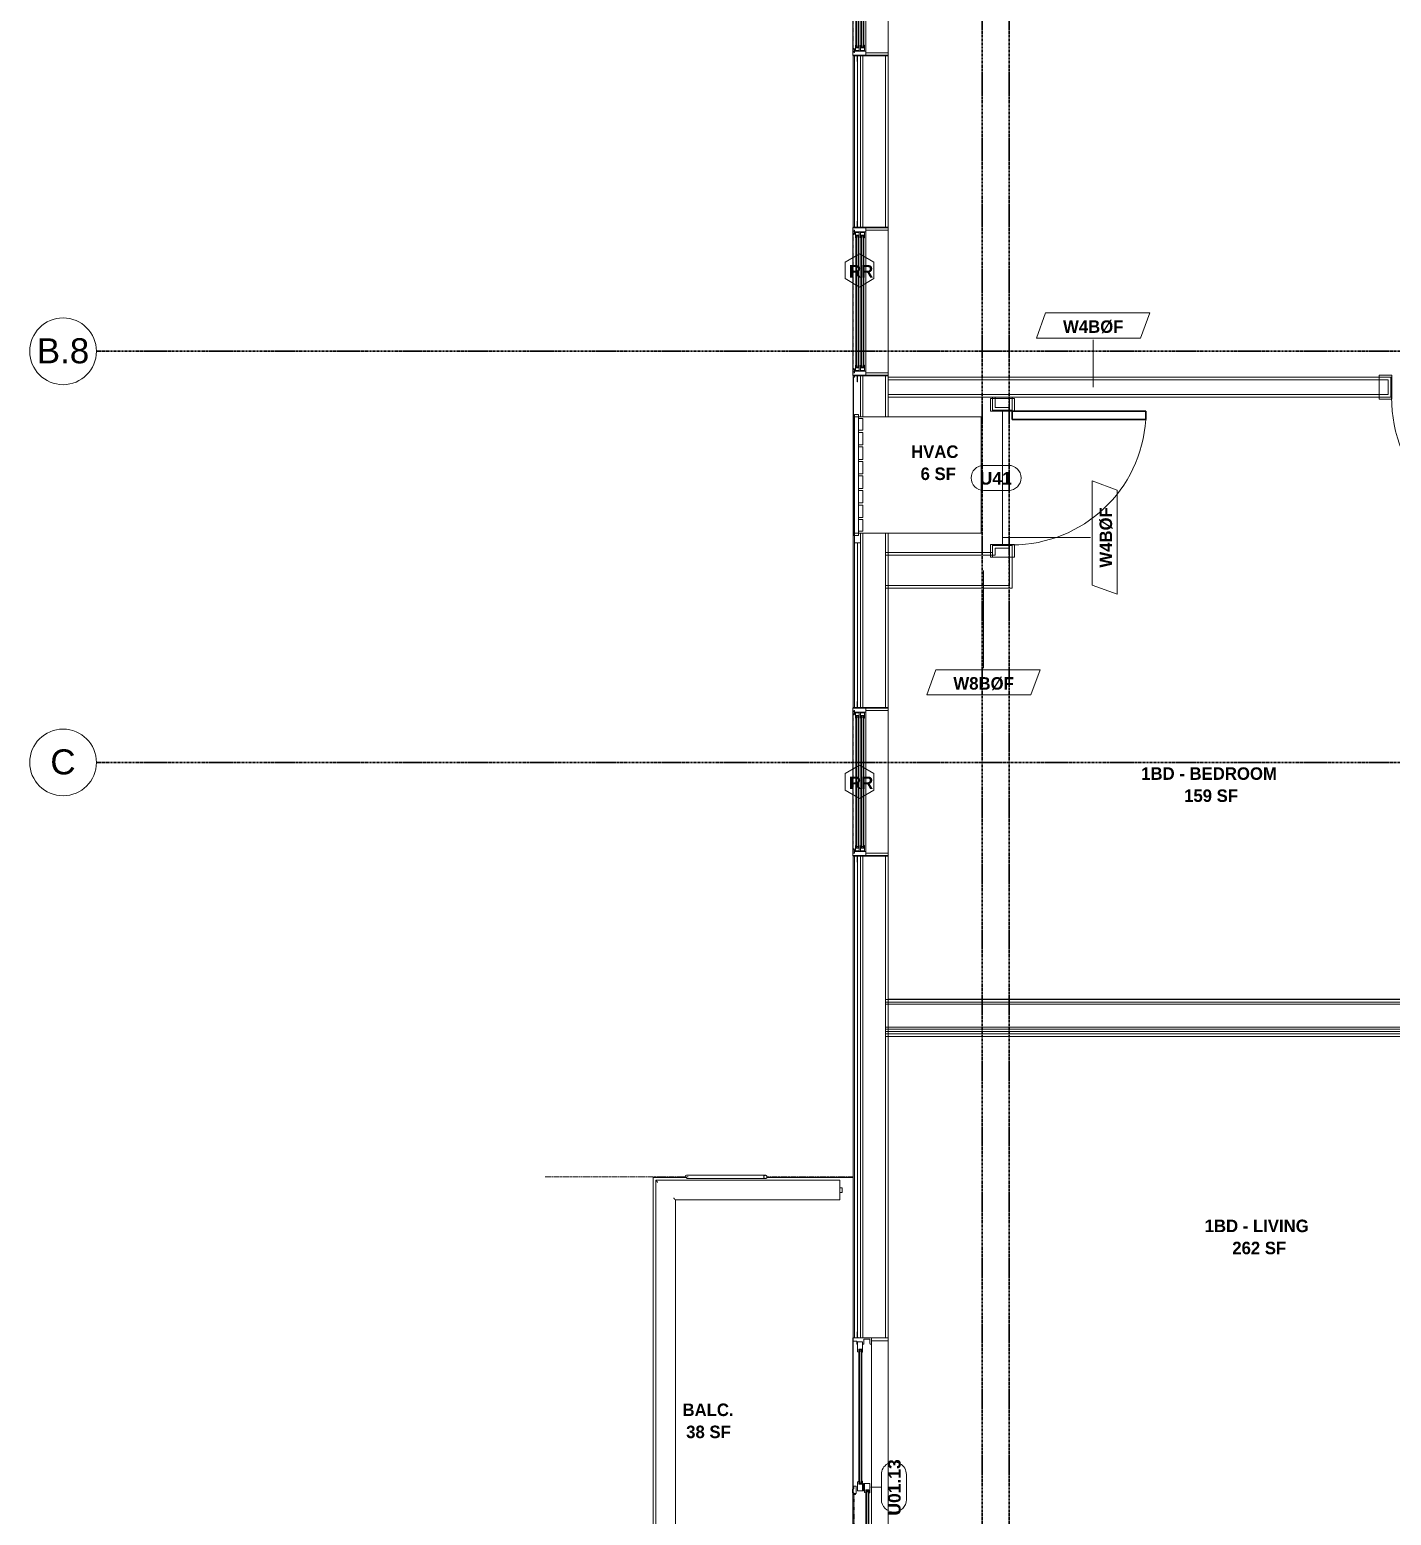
# Model space of a CAD drawing. Header units: inches. Extents: x -4058 to -1781, y 9814 to 12264.
# Drawn here: x -4057.8 to -3731.2, y 11006.6 to 11362.9 of the extents above; entities that cross this region are included whole.
import ezdxf

# ---------------------------------------------------------------- set-up
doc = ezdxf.new("R2010")
doc.units = ezdxf.units.IN
doc.header["$MEASUREMENT"] = 0
for name, pattern in [('Center 1_4_', [0.53125, 0.25, -0.09375, 0.09375, -0.09375]), ('Dash', [0.25, 0.125, -0.125]), ('Grid Line 1_2_', [0.875, 0.5, -0.125, 0.125, -0.125])]:
    doc.linetypes.add(name, pattern=pattern)
for name, color, linetype, lineweight in [('0-1', 7, 'Continuous', 5), ('0-2', 7, 'Continuous', 9), ('0-4', 165, 'Continuous', 5), ('A-AREA-IDEN', 2, 'Continuous', 9), ('A-DETL-CNTR-1', 7, 'Center 1_4_', 9), ('A-DETL-GENF-1', 7, 'Continuous', 9), ('A-DETL-GENF-2', 92, 'Continuous', 18), ('A-DETL-GENF-HDLN-1', 7, 'Dash', 9), ('A-DETL-GENF-HDLN-2', 1, 'Continuous', 18), ('A-DOOR', 31, 'Continuous', 18), ('A-DOOR-1', 7, 'Continuous', 9), ('A-DOOR-3', 31, 'Continuous', 9), ('A-DOOR-4', 31, 'Continuous', 30), ('A-DOOR-FRAM-1', 7, 'Continuous', 9), ('A-DOOR-IDEN', 31, 'Continuous', 9), ('A-FLOR-1', 7, 'Continuous', 9), ('A-FLOR-2', 192, 'Continuous', 9), ('A-FLOR-HRAL-1', 7, 'Continuous', 9), ('A-GENM-1', 7, 'Continuous', 9), ('A-GLAZ', 151, 'Continuous', 18), ('A-GLAZ-1', 10, 'Continuous', 30), ('A-GLAZ-2', 7, 'Continuous', 9), ('A-GLAZ-IDEN', 152, 'Continuous', 9), ('A-WALL', 113, 'Continuous', 18), ('A-WALL-1', 7, 'Continuous', 9), ('A-WALL-2', 250, 'Continuous', 18), ('A-WALL-3', 113, 'Continuous', 9), ('A-WALL-IDEN', 211, 'Continuous', 9), ('I-WALL-1', 7, 'Continuous', 9), ('I-WALL-2', 2, 'Continuous', 9), ('S-BEAM-1', 7, 'Continuous', 9), ('S-GRID-1', 1, 'Grid Line 1_2_', 30), ('S-GRID-IDEN', 1, 'Continuous', 9), ('S-GRID-IDEN-1', 147, 'Continuous', 9)]:
    doc.layers.add(name, color=color, linetype=linetype, lineweight=lineweight)
doc.styles.add('Arial', font='arial.ttf', dxfattribs={"height": 6})
doc.styles.add('Arial_B', font='arialbd.ttf', dxfattribs={"height": 3})
doc.styles.add('Century Gothic_B', font='GOTHICB.TTF', dxfattribs={"height": 3})

# ---------------------------------------------------------------- blocks, each defined once
blk = doc.blocks.new('Window-Double_Hung-Marvin-Essential - 1-WIDE _TEMP LOWER_ ESDH3066-3454270-UNITS PLANS - 3RD FLOOR')
at = {"layer": 'A-DETL-GENF-HDLN-1'}
blk.add_line((16.1, 4.22), (-16.5, 4.22), dxfattribs=at)
at = {"layer": 'A-DETL-GENF-HDLN-2'}
for p, q in [((-17.75, 4.28), (-17.16, 4.28)), ((-17.75, 4.28), (-17.75, 1.19)), ((-17.08, 3.87), (-17.16, 4.28)), ((-17.08, 3.87), (-16.19, 3.87)), ((-16.85, 4.25), (-16.85, 3.87)), ((-16.3, 4.25), (-16.85, 4.25)), ((-16.38, 3.77), (-16.72, 3.77)), ((-16.72, 3.77), (-16.72, 1.19)), ((-15.34, 3.69), (-16.56, 3.69)), ((-16.56, 2.75), (-16.56, 3.69)), ((-16.38, 3.87), (-16.38, 3.77)), ((-16.3, 4.01), (-16.3, 4.25)), ((-16.18, 4.01), (-16.3, 4.01)), ((-16.19, 3.97), (-16.1, 3.97)), ((-16.19, 3.87), (-16.19, 3.97)), ((-16.18, 4.22), (-16.1, 4.22)), ((-16.18, 4.22), (-16.18, 4.01)), ((-16.1, 3.97), (-16.1, 4.22)), ((-15.94, 2.87), (-15.94, 3.59)), ((-15.94, 3.59), (-15.28, 3.59)), ((-15.84, 2.88), (-15.84, 3.57)), ((-15.34, 3.69), (-15.28, 3.63)), ((-15.28, 3.59), (-15.28, 3.63)), ((15.34, 3.69), (15.28, 3.63)), ((15.28, 3.59), (15.28, 3.63)), ((15.94, 3.59), (15.28, 3.59)), ((15.34, 3.69), (16.56, 3.69)), ((15.84, 2.88), (15.84, 3.57)), ((15.94, 2.87), (15.94, 3.59)), ((16.18, 4.22), (16.1, 4.22)), ((16.1, 3.97), (16.1, 4.22)), ((16.19, 3.97), (16.1, 3.97)), ((16.18, 4.22), (16.18, 4.01)), ((16.18, 4.01), (16.3, 4.01)), ((16.19, 3.87), (16.19, 3.97)), ((17.08, 3.87), (16.19, 3.87)), ((16.3, 4.01), (16.3, 4.25)), ((16.3, 4.25), (16.85, 4.25)), ((16.38, 3.87), (16.38, 3.77)), ((16.38, 3.77), (16.72, 3.77)), ((16.56, 2.75), (16.56, 3.69)), ((16.72, 3.77), (16.72, 1.19)), ((16.85, 4.25), (16.85, 3.87)), ((17.08, 3.87), (17.16, 4.28)), ((17.75, 4.28), (17.16, 4.28)), ((17.75, 4.28), (17.75, 1.19)), ((-19.25, 3.23), (-19.25, 3.19)), ((-17.75, 3.23), (-19.25, 3.23)), ((-19.25, 3.19), (-17.9, 3.19)), ((-17.9, 3.19), (-17.9, 3.08)), ((-17.9, 3.08), (-17.75, 3.08)), ((-16.72, 1.19), (-17.75, 1.19)), ((-17.13, 1.16), (-17.13, -4.19)), ((-16.56, 2.75), (-15.34, 2.75)), ((-15.34, 2.47), (-16.56, 2.47)), ((-16.56, 1.53), (-16.56, 2.47)), ((-16.56, 1.53), (-15.34, 1.53)), ((-15.28, 2.87), (-15.94, 2.87)), ((-15.94, 1.65), (-15.94, 2.37)), ((-15.94, 2.37), (-15.28, 2.37)), ((-15.28, 1.65), (-15.94, 1.65)), ((-15.84, 1.66), (-15.84, 2.35)), ((-15.54, 3.01), (-15.54, 3.45)), ((-15.54, 1.79), (-15.54, 2.23)), ((-15.34, 2.75), (-15.28, 2.81)), ((-15.34, 2.47), (-15.28, 2.41)), ((-15.34, 1.53), (-15.28, 1.59)), ((-15.28, 2.81), (-15.28, 2.87)), ((-15.28, 2.37), (-15.28, 2.41)), ((-15.28, 1.59), (-15.28, 1.65)), ((15.28, 2.81), (15.28, 2.87)), ((15.28, 2.87), (15.94, 2.87)), ((15.34, 2.75), (15.28, 2.81)), ((15.34, 2.47), (15.28, 2.41)), ((15.28, 2.37), (15.28, 2.41)), ((15.94, 2.37), (15.28, 2.37)), ((15.28, 1.59), (15.28, 1.65)), ((15.28, 1.65), (15.94, 1.65)), ((15.34, 1.53), (15.28, 1.59)), ((16.56, 2.75), (15.34, 2.75)), ((15.34, 2.47), (16.56, 2.47)), ((16.56, 1.53), (15.34, 1.53)), ((15.54, 3.01), (15.54, 3.45)), ((15.54, 1.79), (15.54, 2.23)), ((15.84, 1.66), (15.84, 2.35)), ((15.94, 1.65), (15.94, 2.37)), ((16.56, 1.53), (16.56, 2.47)), ((16.72, 1.19), (17.75, 1.19)), ((17.12, -4.19), (17.12, 1.16)), ((17.75, 3.23), (19.25, 3.23)), ((17.9, 3.08), (17.75, 3.08)), ((17.9, 3.19), (17.9, 3.08)), ((19.25, 3.19), (17.9, 3.19)), ((19.25, 3.23), (19.25, 3.19)), ((-17.13, -4.19), (-17.75, -4.19)), ((17.12, -4.19), (17.75, -4.19))]:
    blk.add_line(p, q, dxfattribs=at)
at = {"layer": 'A-GLAZ'}
for p, q in [((15.84, 3.57), (-15.84, 3.57)), ((15.84, 3.45), (-15.84, 3.45)), ((15.84, 3.01), (-15.84, 3.01)), ((15.84, 2.88), (-15.84, 2.88)), ((15.84, 2.35), (-15.84, 2.35)), ((15.84, 2.23), (-15.84, 2.23)), ((15.84, 1.79), (-15.84, 1.79)), ((15.84, 1.66), (-15.84, 1.66))]:
    blk.add_line(p, q, dxfattribs=at)
at = {"layer": 'A-GLAZ-1'}
for p, q in [((-17.75, 4.28), (-17.75, 1.19)), ((17.75, 1.19), (17.75, 4.28)), ((-17.75, 1.16), (-17.75, -4.19)), ((17.75, -4.19), (17.75, 1.16))]:
    blk.add_line(p, q, dxfattribs=at)
at = {"layer": 'A-GLAZ-2'}
for p, q in [((17.75, 4.28), (-17.75, 4.28)), ((20.46, 4.25), (17.75, 4.25)), ((17.75, 4.19), (20.46, 4.19)), ((20.46, 4.19), (20.46, 4.25)), ((-17.75, 1.19), (17.75, 1.19)), ((-17.75, -4.19), (17.75, -4.19))]:
    blk.add_line(p, q, dxfattribs=at)
blk = doc.blocks.new('V-Series_EWC4_SPVU_RFA_2015 - 2ND AND 3RD FLOOR-2226480-UNITS PLANS - 3RD FLOOR')
at = {"layer": 'A-GENM-1'}
for p, q in [((-3859.97, 11740.34), (-3859.97, 11739.78)), ((-3858.97, 11740.34), (-3859.97, 11740.34)), ((-3859.97, 11739.78), (-3859.97, 11711.9)), ((-3858.97, 11739.78), (-3859.97, 11739.78)), ((-3859.97, 11739.78), (-3858.97, 11739.78)), ((-3858.97, 11739.78), (-3858.97, 11740.34)), ((-3858.97, 11711.9), (-3858.97, 11739.78)), ((-3829.54, 11739.78), (-3858.97, 11739.78)), ((-3858.97, 11739.78), (-3858.97, 11739.34)), ((-3858.97, 11739.34), (-3857.97, 11739.34)), ((-3857.97, 11739.34), (-3857.97, 11736.54)), ((-3829.54, 11711.9), (-3829.54, 11739.78)), ((-3857.97, 11736.54), (-3858.97, 11736.54)), ((-3858.97, 11736.54), (-3858.97, 11736.04)), ((-3858.97, 11736.04), (-3857.97, 11736.04)), ((-3857.97, 11736.04), (-3857.97, 11733.06)), ((-3857.97, 11733.06), (-3858.97, 11733.06)), ((-3858.97, 11733.06), (-3858.97, 11732.56)), ((-3858.97, 11732.56), (-3857.97, 11732.56)), ((-3857.97, 11732.56), (-3857.97, 11729.57)), ((-3857.97, 11729.57), (-3858.97, 11729.57)), ((-3858.97, 11729.57), (-3858.97, 11729.07)), ((-3858.97, 11729.07), (-3857.97, 11729.07)), ((-3857.97, 11729.07), (-3857.97, 11726.09)), ((-3857.97, 11726.09), (-3858.97, 11726.09)), ((-3858.97, 11726.09), (-3858.97, 11725.59)), ((-3858.97, 11725.59), (-3857.97, 11725.59)), ((-3857.97, 11725.59), (-3857.97, 11722.61)), ((-3857.97, 11722.61), (-3858.97, 11722.61)), ((-3858.97, 11722.61), (-3858.97, 11722.11)), ((-3858.97, 11722.11), (-3857.97, 11722.11)), ((-3857.97, 11719.12), (-3858.97, 11719.12)), ((-3858.97, 11719.12), (-3858.97, 11718.62)), ((-3857.97, 11722.11), (-3857.97, 11719.12)), ((-3858.97, 11718.62), (-3857.97, 11718.62)), ((-3857.97, 11715.64), (-3858.97, 11715.64)), ((-3858.97, 11715.64), (-3858.97, 11715.14)), ((-3857.97, 11718.62), (-3857.97, 11715.64)), ((-3858.97, 11715.14), (-3857.97, 11715.14)), ((-3857.97, 11712.34), (-3858.97, 11712.34)), ((-3858.97, 11712.34), (-3858.97, 11711.9)), ((-3857.97, 11715.14), (-3857.97, 11712.34)), ((-3859.97, 11711.9), (-3858.97, 11711.9)), ((-3859.97, 11711.9), (-3859.97, 11711.34)), ((-3858.97, 11711.9), (-3859.97, 11711.9)), ((-3859.97, 11711.34), (-3858.97, 11711.34)), ((-3858.97, 11711.34), (-3858.97, 11711.9)), ((-3858.97, 11711.9), (-3829.54, 11711.9))]:
    blk.add_line(p, q, dxfattribs=at)
blk = doc.blocks.new('Perforated Panel at Magic-Pak - hvac panel - 3rd floor-2505075-UNITS PLANS - 3RD FLOOR')
at = {"layer": 'A-GLAZ-2'}
for p, q in [((19.01, 4.19), (-19.01, 4.19)), ((-19.01, 4.12), (19.01, 4.12))]:
    blk.add_line(p, q, dxfattribs=at)
blk = doc.blocks.new('Door-Sliding-Marvin-2_Panel_Patio_Door-Essential - RR-MARVIN ESSENTIAL SLIDING - 6_-0_X6_-10_ - 3RD FLOOR 2-3441297-UNITS PLANS - 3RD FLOOR')
at = {"layer": 'A-DETL-GENF-1'}
for p, q in [((-32.87, -2.72), (-32.87, -2.27)), ((-32.61, -2.72), (-32.61, -2.27))]:
    blk.add_line(p, q, dxfattribs=at)
at = {"layer": 'A-DETL-GENF-2'}
for p, q in [((-35.75, 4.19), (-35.06, 4.19)), ((-35.75, 0.22), (-35.75, 4.19)), ((-35.06, 4.19), (-35.06, 0.22)), ((35.06, 4.19), (35.75, 4.19)), ((35.06, 0.22), (35.06, 4.19)), ((35.75, 4.19), (35.75, 0.22)), ((-35.06, 0.22), (-35.75, 0.22)), ((-35.75, 0.19), (-34.25, 0.19)), ((-35.75, -4.28), (-35.75, 0.19)), ((-34.25, 0.19), (-34.25, -0.1)), ((35.75, 0.22), (35.06, 0.22)), ((-37.25, -3.19), (-37.25, -3.23)), ((-35.91, -3.19), (-37.25, -3.19)), ((-35.75, -3.23), (-37.25, -3.23)), ((-35.75, -3.08), (-35.91, -3.08)), ((-35.91, -3.19), (-35.91, -3.08)), ((-35.5, -0.25), (-34.39, -0.25)), ((-35.5, -1.63), (-35.5, -0.25)), ((-35.5, -1.63), (-34.25, -1.63)), ((-34.25, -3.31), (-35, -3.31)), ((-35, -3.31), (-35, -4.28)), ((-32.41, -1.94), (-34.81, -1.94)), ((-34.81, -1.94), (-34.81, -3.19)), ((-34.81, -3.19), (-32.46, -3.19)), ((-34.39, -0.25), (-34.25, -0.1)), ((-34.25, -1.63), (-34.25, -1.94)), ((-34.25, -3.19), (-34.25, -3.31)), ((-33.09, -2.13), (-32.34, -2.13)), ((-33.09, -2.88), (-33.09, -2.13)), ((-32.38, -2.88), (-33.09, -2.88)), ((-32.98, -2.27), (-32.98, -2.13)), ((-32.98, -2.72), (-32.98, -2.88)), ((-32.46, -3.19), (-32.38, -2.88)), ((-32.34, -2), (-32.41, -1.94)), ((-32.34, -2.13), (-32.34, -2)), ((-35, -4.28), (-35.75, -4.28))]:
    blk.add_line(p, q, dxfattribs=at)
at = {"layer": 'A-DETL-GENF-HDLN-1'}
blk.add_line((1.75, -3.94), (33.01, -3.94), dxfattribs=at)
at = {"layer": 'A-DETL-GENF-HDLN-2'}
for p, q in [((35.75, 0.19), (34.25, 0.19)), ((34.25, 0.19), (34.25, -0.1)), ((35.75, -4.28), (35.75, 0.19)), ((-32.87, -2.72), (-32.87, -2.27)), ((-32.61, -2.72), (-32.61, -2.27)), ((-1.41, -2), (-1.34, -1.94)), ((-1.41, -2.13), (-1.41, -2)), ((-0.66, -2.13), (-1.41, -2.13)), ((-1.29, -3.19), (-1.38, -2.88)), ((-1.38, -2.88), (-0.66, -2.88)), ((-1.34, -1.94), (0.87, -1.94)), ((0.87, -3.19), (-1.29, -3.19)), ((-1.14, -2.72), (-1.14, -2.27)), ((1.34, -0.25), (-0.88, -0.25)), ((-0.88, -0.25), (-0.88, -1.72)), ((-0.88, -1.5), (1.29, -1.5)), ((0.24, -1.82), (-0.88, -1.72)), ((-0.88, -2.72), (-0.88, -2.27)), ((-0.77, -2.27), (-0.77, -2.13)), ((-0.77, -2.72), (-0.77, -2.88)), ((-0.66, -2.88), (-0.66, -2.13)), ((-0.24, -1.58), (-0.43, -1.58)), ((-0.43, -1.58), (-0.43, -1.68)), ((-0.43, -1.68), (0.43, -1.76)), ((-0.24, -1.51), (-0.24, -1.58)), ((-0.24, -1.62), (-0.24, -1.7)), ((-0.24, -1.62), (0.87, -1.72)), ((-0.24, -4.05), (-0.24, -3.53)), ((-0.24, -3.53), (1.51, -3.53)), ((0.24, -1.82), (0.24, -1.74)), ((0.24, -1.86), (0.43, -1.86)), ((0.24, -1.93), (0.24, -1.86)), ((0.43, -1.86), (0.43, -1.76)), ((0.66, -1.19), (0.66, -0.44)), ((0.66, -0.44), (1.41, -0.44)), ((1.37, -1.19), (0.66, -1.19)), ((0.77, -0.58), (0.77, -0.44)), ((0.77, -1.04), (0.77, -1.19)), ((0.87, -1.72), (0.87, -3.19)), ((0.88, -1.04), (0.88, -0.58)), ((1.14, -1.04), (1.14, -0.58)), ((1.29, -1.5), (1.37, -1.19)), ((1.41, -0.31), (1.34, -0.25)), ((1.41, -0.44), (1.41, -0.31)), ((1.51, -3.53), (1.51, -3.65)), ((32.41, -0.31), (32.47, -0.25)), ((32.41, -0.44), (32.41, -0.31)), ((33.16, -0.44), (32.41, -0.44)), ((32.52, -1.5), (32.44, -1.19)), ((32.44, -1.19), (33.16, -1.19)), ((32.47, -0.25), (34.84, -0.25)), ((34.84, -1.5), (32.52, -1.5)), ((32.68, -1.04), (32.68, -0.58)), ((32.93, -1.04), (32.93, -0.58)), ((33.04, -0.58), (33.04, -0.44)), ((33.04, -1.04), (33.04, -1.19)), ((33.16, -1.19), (33.16, -0.44)), ((33.25, -3.53), (33.25, -3.65)), ((35, -3.53), (33.25, -3.53)), ((34.39, -0.25), (34.25, -0.1)), ((35.5, -1.63), (34.25, -1.63)), ((34.25, -1.63), (34.25, -1.94)), ((34.81, -1.94), (34.25, -1.94)), ((34.81, -3.19), (34.25, -3.19)), ((34.25, -3.19), (34.25, -3.31)), ((34.25, -3.31), (35, -3.31)), ((35.5, -0.25), (34.39, -0.25)), ((34.81, -1.94), (34.81, -3.19)), ((34.84, -0.25), (34.84, -1.5)), ((35, -3.31), (35, -4.28)), ((35.5, -1.63), (35.5, -0.25)), ((35.75, -3.08), (35.9, -3.08)), ((35.75, -3.23), (37.25, -3.23)), ((35.9, -3.19), (35.9, -3.08)), ((35.9, -3.19), (37.25, -3.19)), ((37.25, -3.19), (37.25, -3.23)), ((0.34, -4.05), (-0.24, -4.05)), ((0.6, -4.36), (0.34, -4.05)), ((1.35, -4.36), (0.6, -4.36)), ((1.35, -4.05), (1.51, -4.05)), ((1.35, -4.05), (1.35, -4.36)), ((1.51, -3.65), (1.75, -3.65)), ((1.51, -3.69), (1.51, -4.05)), ((1.71, -3.69), (1.51, -3.69)), ((1.64, -3.83), (1.64, -3.94)), ((1.64, -3.83), (1.71, -3.83)), ((1.75, -3.94), (1.64, -3.94)), ((1.71, -3.83), (1.71, -3.69)), ((1.75, -3.65), (1.75, -3.94)), ((33.25, -3.65), (33.01, -3.65)), ((33.01, -3.65), (33.01, -3.94)), ((33.01, -3.94), (33.12, -3.94)), ((33.05, -3.69), (33.25, -3.69)), ((33.05, -3.83), (33.05, -3.69)), ((33.12, -3.83), (33.05, -3.83)), ((33.12, -3.83), (33.12, -3.94)), ((33.25, -3.69), (33.25, -4.05)), ((33.41, -4.05), (33.25, -4.05)), ((33.41, -4.05), (33.41, -4.36)), ((33.41, -4.36), (34.16, -4.36)), ((34.16, -4.36), (34.42, -4.05)), ((34.42, -4.05), (35, -4.05)), ((35, -4.28), (35.75, -4.28))]:
    blk.add_line(p, q, dxfattribs=at)
at = {"layer": 'A-DOOR'}
for p, q in [((-32.98, -2.13), (-0.77, -2.13)), ((-32.98, -2.27), (-0.77, -2.27)), ((-32.98, -2.72), (-0.77, -2.72)), ((-32.98, -2.88), (-0.77, -2.88)), ((0.77, -0.44), (33.04, -0.44)), ((0.77, -0.58), (33.04, -0.58)), ((0.77, -1.04), (33.04, -1.04)), ((0.77, -1.19), (33.04, -1.19))]:
    blk.add_line(p, q, dxfattribs=at)
at = {"layer": 'A-DOOR-1'}
for p, q in [((-35.75, -4.25), (-35.75, -4.19)), ((35.75, -4.19), (-35.75, -4.19)), ((35.75, -4.25), (-35.75, -4.25)), ((35.75, -4.19), (35.75, -4.25)), ((40.68, -4.25), (35.75, -4.25)), ((40.68, -4.19), (40.68, -4.25))]:
    blk.add_line(p, q, dxfattribs=at)
at = {"layer": 'A-DOOR-FRAM-1'}
for p, q in [((-35.75, 0.19), (35.75, 0.19)), ((-35.75, -4.28), (-35.75, 0.19)), ((35.75, 0.19), (35.75, -4.28)), ((35.75, -4.28), (-35.75, -4.28))]:
    blk.add_line(p, q, dxfattribs=at)
blk = doc.blocks.new('Railing - Baluster_01-2700443-UNITS PLANS - 3RD FLOOR')
at = {"layer": 'A-FLOR-HRAL-1'}
for p, q in [((-0.59, 1.18), (0.59, 1.18)), ((-0.59, 0.59), (-0.59, 1.18)), ((0.59, 1.18), (0.59, 0.59))]:
    blk.add_line(p, q, dxfattribs=at)
blk = doc.blocks.new('Railing - Railing-3415205-UNITS PLANS - 3RD FLOOR')
at = {"layer": 'A-FLOR-HRAL-1'}
for p, q in [((-3863.47, 11086.96), (-3907.59, 11086.96)), ((-3907.59, 11086.96), (-3907.59, 10973.41)), ((-3863.47, 11086.96), (-3863.47, 11086.49)), ((-3863.47, 11086.49), (-3863.47, 11082.71)), ((-3902.86, 11082.24), (-3863.47, 11082.24)), ((-3902.86, 10978.14), (-3902.86, 11082.24)), ((-3863.47, 11082.71), (-3863.47, 11082.24)), ((-3863.47, 10978.14), (-3902.86, 10978.14)), ((-3863.47, 10978.14), (-3863.47, 10977.67)), ((-3863.47, 10977.67), (-3863.47, 10973.89)), ((-3907.59, 10973.41), (-3863.47, 10973.41)), ((-3863.47, 10973.89), (-3863.47, 10973.41))]:
    blk.add_line(p, q, dxfattribs=at)
for points, knots in [([(-3907.59, 11086.96), (-3907.59, 11086.96), (-3907.58, 11086.96), (-3907.55, 11086.93), (-3907.52, 11086.9), (-3907.5, 11086.87), (-3907.47, 11086.85), (-3907.44, 11086.82), (-3907.4, 11086.78), (-3907.36, 11086.74), (-3907.32, 11086.7), (-3907.28, 11086.66), (-3907.22, 11086.59), (-3907.16, 11086.53), (-3907.11, 11086.49)], [0, 0, 0, 0, 0.166667, 0.25, 0.333333, 0.416667, 0.458333, 0.5, 0.583333, 0.666667, 0.708333, 0.75, 0.833333, 1, 1, 1, 1]), ([(-3903.33, 11082.71), (-3903.29, 11082.67), (-3903.23, 11082.61), (-3903.15, 11082.53), (-3903.11, 11082.48), (-3903.07, 11082.45), (-3903.04, 11082.42), (-3903.01, 11082.38), (-3902.98, 11082.36), (-3902.95, 11082.33), (-3902.92, 11082.3), (-3902.9, 11082.27), (-3902.87, 11082.25), (-3902.86, 11082.24), (-3902.86, 11082.24)], [0, 0, 0, 0, 0.166667, 0.25, 0.333333, 0.375, 0.416667, 0.5, 0.541667, 0.583333, 0.666667, 0.75, 0.833333, 1, 1, 1, 1]), ([(-3903.33, 10977.67), (-3903.29, 10977.71), (-3903.23, 10977.77), (-3903.15, 10977.85), (-3903.11, 10977.89), (-3903.07, 10977.93), (-3903.04, 10977.96), (-3903.01, 10977.99), (-3902.98, 10978.02), (-3902.95, 10978.05), (-3902.92, 10978.08), (-3902.9, 10978.1), (-3902.87, 10978.13), (-3902.86, 10978.14), (-3902.86, 10978.14)], [0, 0, 0, 0, 0.166667, 0.25, 0.333333, 0.375, 0.416667, 0.5, 0.541667, 0.583333, 0.666667, 0.75, 0.833333, 1, 1, 1, 1]), ([(-3907.59, 10973.41), (-3907.59, 10973.41), (-3907.58, 10973.42), (-3907.55, 10973.45), (-3907.52, 10973.48), (-3907.5, 10973.51), (-3907.47, 10973.53), (-3907.44, 10973.56), (-3907.4, 10973.6), (-3907.36, 10973.64), (-3907.32, 10973.68), (-3907.29, 10973.72), (-3907.22, 10973.78), (-3907.15, 10973.84), (-3907.11, 10973.89)], [0, 0, 0, 0, 0.166667, 0.25, 0.333333, 0.416667, 0.458333, 0.5, 0.583333, 0.666667, 0.708333, 0.75, 0.833333, 1, 1, 1, 1])]:
    blk.add_open_spline(points, degree=3, knots=knots, dxfattribs=at)
at = {"rotation": 269.9999999999996}
blk.add_blockref('Railing - Baluster_01-2700443-UNITS PLANS - 3RD FLOOR', (-3864.06, 11084.6), dxfattribs=at)
blk = doc.blocks.new('Walls 93 - Walls 1-3380127-UNITS PLANS - 3RD FLOOR')
at = {"layer": 'S-BEAM-1'}
for p, q in [((-3881.32, 11088.16), (-3900.27, 11088.16)), ((-3900.27, 11087.41), (-3881.32, 11087.41))]:
    blk.add_line(p, q, dxfattribs=at)
at = {"layer": 'S-BEAM-1', "flags": 128}
for points in [[(-3881.32, 11088.16), (-3881.42, 11088.15), (-3881.51, 11088.12), (-3881.59, 11088.07), (-3881.65, 11088), (-3881.7, 11087.92), (-3881.72, 11087.83), (-3881.72, 11087.74), (-3881.7, 11087.65), (-3881.65, 11087.57), (-3881.59, 11087.5), (-3881.51, 11087.45), (-3881.42, 11087.42), (-3881.32, 11087.41)], [(-3881.32, 11087.41), (-3881.23, 11087.42), (-3881.14, 11087.45), (-3881.06, 11087.5), (-3880.99, 11087.57), (-3880.95, 11087.65), (-3880.93, 11087.74), (-3880.93, 11087.83), (-3880.95, 11087.92), (-3880.99, 11088), (-3881.06, 11088.07), (-3881.14, 11088.12), (-3881.23, 11088.15), (-3881.32, 11088.16)]]:
    blk.add_lwpolyline(points, dxfattribs=at)
at = {"layer": 'S-BEAM-1'}
blk.add_ellipse((-3900.27, 11087.79), major_axis=(0, 0.375), ratio=0.93544, start_param=0, end_param=2.081897, dxfattribs=at)
blk = doc.blocks.new('CTR - 1st Phase - Shell_rvt-1-UNITS PLANS - 3RD FLOOR')
at = {"layer": 'A-DETL-CNTR-1'}
for p, q in [((-3899.86, 11087.79), (-3934.11, 11087.79)), ((-3860.22, 11087.79), (-3880.93, 11087.79))]:
    blk.add_line(p, q, dxfattribs=at)
at = {"layer": 'A-FLOR-1'}
for p, q in [((-3900.19, 11087.6), (-3908.22, 11087.6)), ((-3908.22, 11087.6), (-3908.22, 10972.78)), ((-3860.22, 11087.6), (-3880.98, 11087.6))]:
    blk.add_line(p, q, dxfattribs=at)
at = {"layer": 'A-WALL-1'}
for p, q in [((-3860.22, 11356.78), (-3860.22, 11318.19)), ((-3857.19, 11356.78), (-3857.22, 11356.78)), ((-3851.85, 11315.48), (-3851.85, 11356.78)), ((-3857.22, 11315.48), (-3857.19, 11315.48)), ((-3860.22, 11279.98), (-3860.22, 11279.6)), ((-3860.22, 11279.6), (-3859.97, 11279.6)), ((-3859.97, 11279.6), (-3859.97, 11279.98)), ((-3858.47, 11279.98), (-3858.47, 11270.08)), ((-3857.19, 11279.98), (-3857.22, 11279.98)), ((-3851.85, 11270.08), (-3851.85, 11279.98)), ((-3858.47, 11270.08), (-3851.85, 11270.08)), ((-3851.85, 11242.2), (-3858.47, 11242.2)), ((-3858.47, 11242.2), (-3858.47, 11239.83)), ((-3851.85, 11200.28), (-3851.85, 11242.2)), ((-3859.97, 11241.58), (-3860.22, 11241.58)), ((-3860.22, 11241.58), (-3860.22, 11202.99)), ((-3859.97, 11239.83), (-3859.97, 11241.58)), ((-3858.47, 11239.83), (-3859.97, 11239.83)), ((-3857.22, 11200.28), (-3857.19, 11200.28)), ((-3860.22, 11164.78), (-3860.22, 11049.14)), ((-3857.19, 11164.78), (-3857.22, 11164.78)), ((-3851.85, 11049.14), (-3851.85, 11164.78)), ((-3855.85, 11049.14), (-3855.82, 11049.14))]:
    blk.add_line(p, q, dxfattribs=at)
at = {"layer": 'A-WALL-2'}
for p, q in [((-3859.97, 11356.78), (-3859.97, 11315.48)), ((-3859.22, 11356.78), (-3859.22, 11315.48)), ((-3858.47, 11356.78), (-3858.47, 11315.48)), ((-3857.97, 11356.78), (-3857.97, 11315.48)), ((-3852.47, 11356.78), (-3852.47, 11315.48)), ((-3857.97, 11279.98), (-3857.97, 11270.08)), ((-3852.47, 11279.98), (-3852.47, 11270.08)), ((-3857.97, 11242.2), (-3857.97, 11200.28)), ((-3852.47, 11242.2), (-3852.47, 11200.28)), ((-3859.97, 11239.83), (-3859.97, 11200.28)), ((-3859.22, 11239.83), (-3859.22, 11200.28)), ((-3858.47, 11239.83), (-3858.47, 11200.28)), ((-3859.97, 11164.78), (-3859.97, 11049.14)), ((-3859.22, 11164.78), (-3859.22, 11049.14)), ((-3858.47, 11164.78), (-3858.47, 11049.14)), ((-3857.97, 11164.78), (-3857.97, 11049.14)), ((-3852.47, 11164.78), (-3852.47, 11049.14))]:
    blk.add_line(p, q, dxfattribs=at)
at = {"layer": '0-2'}
for name, p, rotation in [('Window-Double_Hung-Marvin-Essential - 1-WIDE _TEMP LOWER_ ESDH3066-3454270-UNITS PLANS - 3RD FLOOR', (-3856.04, 11374.53), 89.99999999999991), ('Window-Double_Hung-Marvin-Essential - 1-WIDE _TEMP LOWER_ ESDH3066-3454270-UNITS PLANS - 3RD FLOOR', (-3856.04, 11297.73), 89.99999999999991), ('Perforated Panel at Magic-Pak - hvac panel - 3rd floor-2505075-UNITS PLANS - 3RD FLOOR', (-3856.04, 11260.59), 89.99999999999991), ('Window-Double_Hung-Marvin-Essential - 1-WIDE _TEMP LOWER_ ESDH3066-3454270-UNITS PLANS - 3RD FLOOR', (-3856.04, 11182.53), 89.99999999999991), ('Door-Sliding-Marvin-2_Panel_Patio_Door-Essential - RR-MARVIN ESSENTIAL SLIDING - 6_-0_X6_-10_ - 3RD FLOOR 2-3441297-UNITS PLANS - 3RD FLOOR', (-3856.04, 11013.39), 269.9999999999999)]:
    blk.add_blockref(name, p, dxfattribs=dict(at, rotation=rotation))
for name, p in [('V-Series_EWC4_SPVU_RFA_2015 - 2ND AND 3RD FLOOR-2226480-UNITS PLANS - 3RD FLOOR', (0, -469.7)), ('Railing - Railing-3415205-UNITS PLANS - 3RD FLOOR', (0, 0)), ('Walls 93 - Walls 1-3380127-UNITS PLANS - 3RD FLOOR', (0, 0))]:
    blk.add_blockref(name, p, dxfattribs=at)
blk = doc.blocks.new('CTR - 1st Phase - Common Walls_rvt-1-UNITS PLANS - 3RD FLOOR')
at = {"layer": 'A-WALL-2'}
for p, q in [((-3487.3, 11129.69), (-3852.47, 11129.69)), ((-3487.3, 11129.19), (-3852.47, 11129.19)), ((-3487.3, 11123.69), (-3852.47, 11123.69)), ((-3487.3, 11123.19), (-3852.47, 11123.19)), ((-3487.3, 11122.69), (-3852.47, 11122.69)), ((-3487.3, 11122.06), (-3852.47, 11122.06))]:
    blk.add_line(p, q, dxfattribs=at)
at = {"layer": 'I-WALL-1'}
for p, q in [((-3487.3, 11130.31), (-3852.47, 11130.31)), ((-3852.47, 11130.31), (-3852.47, 11121.44)), ((-3852.47, 11121.44), (-3487.3, 11121.44))]:
    blk.add_line(p, q, dxfattribs=at)
blk = doc.blocks.new('Grid - Grid Head - Circle-1738874-UNITS PLANS - 3RD FLOOR')
at = {"layer": 'S-GRID-IDEN-1'}
for start, end in [(360, 180), (180, 360)]:
    blk.add_arc((0, 0), 0.25, start, end, dxfattribs=at)
blk = doc.blocks.new('CTR - 1st Phase - Structure_rvt-1-UNITS PLANS - 3RD FLOOR')
at = {"layer": 'S-GRID-1'}
for p, q in [((-3829.32, 9814.03), (-3829.32, 12247.5)), ((-3822.82, 9814.03), (-3822.82, 12247.5)), ((-1781.27, 11285.79), (-4041.78, 11285.79)), ((-1781.27, 11187.19), (-4041.78, 11187.19))]:
    blk.add_line(p, q, dxfattribs=at)
at = {"layer": '0-4', "xscale": 31.99999999999999, "yscale": 31.99999999999999, "zscale": 31.99999999999999, "rotation": 89.99999999999987}
for p in [(-4049.78, 11285.79), (-4049.78, 11187.19)]:
    blk.add_blockref('Grid - Grid Head - Circle-1738874-UNITS PLANS - 3RD FLOOR', p, dxfattribs=at)
at = {"layer": 'S-GRID-IDEN', "char_height": 6, "attachment_point": 1, "style": 'Arial'}
for s, insert, width in [('B.8', (-4056.08, 11288.92), 15.251), ('C', (-4052.83, 11190.32), 7.373)]:
    blk.add_mtext(s, dxfattribs=dict(at, insert=insert, width=width))
blk = doc.blocks.new('SWING - SINGLE - FLUSH - SWING - FLUSH - 2-10 x 6-8 - PRIVACY-4346070-UNITS PLANS - 3RD FLOOR')
at = {"layer": 'A-DOOR-3'}
for p, q in [((-20, 2.37), (-20, 2.87)), ((-20, 2.87), (-17, 2.87)), ((-20, 2.37), (-17, 2.37)), ((-20, -2.88), (-20, 2.37)), ((-17, 2.37), (-20, 2.37)), ((-17, 2.87), (-17, 2.37)), ((-17, 2.37), (-17, -2.88)), ((17, 2.37), (17, 2.87)), ((17, 2.87), (20, 2.87)), ((17, 2.37), (20, 2.37)), ((17, -2.88), (17, 2.37)), ((20, 2.37), (17, 2.37)), ((20, 2.87), (20, 2.37)), ((20, 2.37), (20, -2.88)), ((-17, -2.88), (-20, -2.88)), ((20, -2.88), (17, -2.88))]:
    blk.add_line(p, q, dxfattribs=at)
blk.add_arc((17, -2.38), 34.07, 180, 266.6343, dxfattribs=at)
at = {"layer": 'A-DOOR-4'}
for p, q in [((15, -2.38), (15, -36.38)), ((17, -2.38), (15, -2.38)), ((17, -2.38), (17, -36.38)), ((17, -36.38), (15, -36.38))]:
    blk.add_line(p, q, dxfattribs=at)
blk = doc.blocks.new('SWING - SINGLE - FLUSH - SWING - 32_ x 80_ - WITH ACOUSTICAL SEAL-4346081-UNITS PLANS - 3RD FLOOR')
at = {"layer": 'A-DOOR-3'}
for p, q in [((-19, 2.37), (-19, 2.87)), ((-19, 2.87), (-16, 2.87)), ((-19, 2.37), (-16, 2.37)), ((-19, -2.88), (-19, 2.37)), ((-16, 2.37), (-19, 2.37)), ((-16, 2.87), (-16, 2.37)), ((-16, 2.37), (-16, -2.88)), ((16, 2.37), (16, 2.87)), ((16, 2.87), (19, 2.87)), ((16, 2.37), (19, 2.37)), ((16, -2.88), (16, 2.37)), ((19, 2.37), (16, 2.37)), ((19, 2.87), (19, 2.37)), ((19, 2.37), (19, -2.88)), ((-16, -2.88), (-19, -2.88)), ((19, -2.88), (16, -2.88))]:
    blk.add_line(p, q, dxfattribs=at)
blk.add_arc((16, -2.38), 32.07, 180, 266.4241, dxfattribs=at)
at = {"layer": 'A-DOOR-4'}
for p, q in [((14, -2.38), (14, -34.38)), ((16, -2.38), (14, -2.38)), ((16, -2.38), (16, -34.38)), ((16, -34.38), (14, -34.38))]:
    blk.add_line(p, q, dxfattribs=at)
blk = doc.blocks.new('Door Tag - Type Mark-2601225-UNITS PLANS - 3RD FLOOR')
at = {"layer": 'A-DOOR-IDEN'}
for p, q in [((0.09375, 0.09375), (-0.09375, 0.09375)), ((-0.09375, -0.09375), (0.09375, -0.09375))]:
    blk.add_line(p, q, dxfattribs=at)
for centre, start, end in [((-0.09375, 0), 90, 270), ((0.09375, 0), 270, 90)]:
    blk.add_arc(centre, 0.09375, start, end, dxfattribs=at)
blk = doc.blocks.new('Window Tag - ONE-4156801-UNITS PLANS - 3RD FLOOR')
at = {"layer": 'A-GLAZ-IDEN'}
for p, q in [((0, 0.125), (-0.107, 0.062)), ((0.107, 0.062), (0, 0.125)), ((-0.107, 0.062), (-0.107, -0.062)), ((0.107, -0.062), (0.107, 0.062)), ((-0.107, -0.062), (0, -0.125)), ((0, -0.125), (0.107, -0.062))]:
    blk.add_line(p, q, dxfattribs=at)
blk = doc.blocks.new('Wall Tag - Arch Wall-3956453-UNITS PLANS - 3RD FLOOR')
at = {"layer": 'A-WALL-IDEN'}
for p, q in [((-0.356, 0.094), (-0.424, -0.094)), ((0.424, 0.094), (-0.356, 0.094)), ((0.356, -0.094), (0.424, 0.094)), ((-0.424, -0.094), (0.356, -0.094))]:
    blk.add_line(p, q, dxfattribs=at)

msp = doc.modelspace()

# ---------------------------------------------------------------- linework, layer by layer
at = {"layer": 'A-DOOR-IDEN'}
msp.add_line((-3856.04, 11013.39), (-3853.49, 11013.39), dxfattribs=at)
at = {"layer": 'A-FLOR-2'}
for p, q in [((-3824.47, 11271.44), (-3824.47, 11239.44)), ((-3851.85, 11130.44), (-3660.05, 11130.44)), ((-3851.85, 11048.45), (-3851.85, 10978.33))]:
    msp.add_line(p, q, dxfattribs=at)
at = {"layer": 'A-WALL'}
for p, q in [((-3731.92, 11278.94), (-3851.85, 11278.94)), ((-3731.92, 11275.44), (-3731.92, 11278.94)), ((-3851.85, 11275.44), (-3731.92, 11275.44)), ((-3826.22, 11274.81), (-3826.22, 11272.31)), ((-3822.72, 11272.31), (-3822.72, 11274.81)), ((-3826.22, 11272.31), (-3822.72, 11272.31)), ((-3826.22, 11238.56), (-3826.22, 11236.88)), ((-3822.72, 11238.56), (-3826.22, 11238.56)), ((-3822.72, 11238.56), (-3822.72, 11229.63)), ((-3826.22, 11236.88), (-3852.47, 11236.88)), ((-3822.72, 11229.63), (-3852.47, 11229.63))]:
    msp.add_line(p, q, dxfattribs=at)
at = {"layer": 'A-WALL-3'}
for p, q in [((-3731.3, 11279.56), (-3851.85, 11279.56)), ((-3851.85, 11279.56), (-3851.85, 11274.81)), ((-3731.3, 11274.81), (-3731.3, 11279.56)), ((-3851.85, 11274.81), (-3731.3, 11274.81)), ((-3826.85, 11274.81), (-3826.85, 11271.69)), ((-3822.1, 11271.69), (-3822.1, 11274.81)), ((-3826.85, 11271.69), (-3822.1, 11271.69)), ((-3822.1, 11239.19), (-3826.85, 11239.19)), ((-3826.85, 11239.19), (-3826.85, 11237.5)), ((-3822.1, 11237.5), (-3822.1, 11239.19))]:
    msp.add_line(p, q, dxfattribs=at)
at = {"layer": 'A-WALL-IDEN'}
for p, q in [((-3802.7, 11277.19), (-3802.7, 11288.56)), ((-3824.47, 11241.13), (-3803.32, 11241.13)), ((-3829, 11233.25), (-3829, 11209.81))]:
    msp.add_line(p, q, dxfattribs=at)
at = {"layer": 'I-WALL-2'}
for p, q in [((-3826.85, 11237.5), (-3852.47, 11237.5)), ((-3852.47, 11237.5), (-3852.47, 11229)), ((-3822.1, 11229), (-3822.1, 11237.5)), ((-3852.47, 11229), (-3822.1, 11229))]:
    msp.add_line(p, q, dxfattribs=at)

# ---------------------------------------------------------------- block references
at = {"layer": '0-1'}
for name in ['CTR - 1st Phase - Structure_rvt-1-UNITS PLANS - 3RD FLOOR', 'CTR - 1st Phase - Shell_rvt-1-UNITS PLANS - 3RD FLOOR', 'CTR - 1st Phase - Common Walls_rvt-1-UNITS PLANS - 3RD FLOOR']:
    msp.add_blockref(name, (0, 0), dxfattribs=at)
at = {"layer": 'A-DOOR-3'}
msp.add_blockref('SWING - SINGLE - FLUSH - SWING - FLUSH - 2-10 x 6-8 - PRIVACY-4346070-UNITS PLANS - 3RD FLOOR', (-3714.05, 11277.19), dxfattribs=at)
at = {"layer": 'A-DOOR-3', "rotation": 90.00000000000999}
msp.add_blockref('SWING - SINGLE - FLUSH - SWING - 32_ x 80_ - WITH ACOUSTICAL SEAL-4346081-UNITS PLANS - 3RD FLOOR', (-3824.47, 11255.44), dxfattribs=at)
at = {"layer": 'A-DOOR-IDEN', "xscale": 31.99999999999999, "yscale": 31.99999999999999, "zscale": 31.99999999999999}
msp.add_blockref('Door Tag - Type Mark-2601225-UNITS PLANS - 3RD FLOOR', (-3825.97, 11255.44), dxfattribs=at)
at = {"layer": 'A-DOOR-IDEN', "xscale": 31.99999999999999, "yscale": 31.99999999999999, "zscale": 31.99999999999999, "rotation": 89.99999999999955}
msp.add_blockref('Door Tag - Type Mark-2601225-UNITS PLANS - 3RD FLOOR', (-3850.49, 11013.39), dxfattribs=at)
at = {"layer": 'A-GLAZ-IDEN', "xscale": 31.99999999999999, "yscale": 31.99999999999999, "zscale": 31.99999999999999}
for p in [(-3858.74, 11305.2), (-3858.74, 11182.53)]:
    msp.add_blockref('Window Tag - ONE-4156801-UNITS PLANS - 3RD FLOOR', p, dxfattribs=at)
at = {"layer": 'A-WALL-IDEN', "xscale": 31.99999999999999, "yscale": 31.99999999999999, "zscale": 31.99999999999999}
for p in [(-3802.7, 11291.98), (-3829, 11206.39)]:
    msp.add_blockref('Wall Tag - Arch Wall-3956453-UNITS PLANS - 3RD FLOOR', p, dxfattribs=at)
at = {"layer": 'A-WALL-IDEN', "xscale": 31.99999999999999, "yscale": 31.99999999999999, "zscale": 31.99999999999999, "rotation": 89.99999999999955}
msp.add_blockref('Wall Tag - Arch Wall-3956453-UNITS PLANS - 3RD FLOOR', (-3799.9, 11241.13), dxfattribs=at)

# ---------------------------------------------------------------- texts
at = {"layer": 'A-AREA-IDEN', "char_height": 3, "attachment_point": 1, "style": 'Century Gothic_B'}
for s, insert, width in [('HVAC', (-3846.37, 11263.22), 15.049), ('6 SF', (-3844.09, 11257.92), 9.494), ('1BD - BEDROOM', (-3791.16, 11186.01), 40.299), ('159 SF', (-3780.87, 11180.71), 15.352), ('1BD - LIVING', (-3775.94, 11077.53), 31.411), ('262 SF', (-3769.32, 11072.23), 15.352), ('BALC.', (-3901.19, 11033.42), 14.544), ('38 SF', (-3900.31, 11028.12), 12.423)]:
    msp.add_mtext(s, dxfattribs=dict(at, insert=insert, width=width))
at = {"layer": 'A-DOOR-IDEN', "insert": (-3829.91, 11256.82), "char_height": 3, "width": 9.393, "attachment_point": 1, "style": 'Arial_B'}
msp.add_mtext('U41', dxfattribs=at)
at = {"layer": 'A-DOOR-IDEN', "insert": (-3851.87, 11006.54), "char_height": 3, "width": 16.463, "attachment_point": 1, "rotation": 90, "style": 'Arial_B'}
msp.add_mtext('U01.13', dxfattribs=at)
at = {"layer": 'A-GLAZ-IDEN', "char_height": 3, "width": 6.06, "attachment_point": 1, "style": 'Century Gothic_B'}
for insert in [(-3861.25, 11306.48), (-3861.25, 11183.81)]:
    msp.add_mtext('RR', dxfattribs=dict(at, insert=insert))
at = {"layer": 'A-WALL-IDEN', "char_height": 3, "width": 17.372, "attachment_point": 1, "style": 'Century Gothic_B'}
for s, insert in [('W4BØF', (-3809.91, 11293.22)), ('W8BØF', (-3836.21, 11207.64))]:
    msp.add_mtext(s, dxfattribs=dict(at, insert=insert))
at = {"layer": 'A-WALL-IDEN', "insert": (-3801.15, 11233.91), "char_height": 3, "width": 17.372, "attachment_point": 1, "rotation": 90, "style": 'Century Gothic_B'}
msp.add_mtext('W4BØF', dxfattribs=at)

doc.saveas('drawing.dxf')
